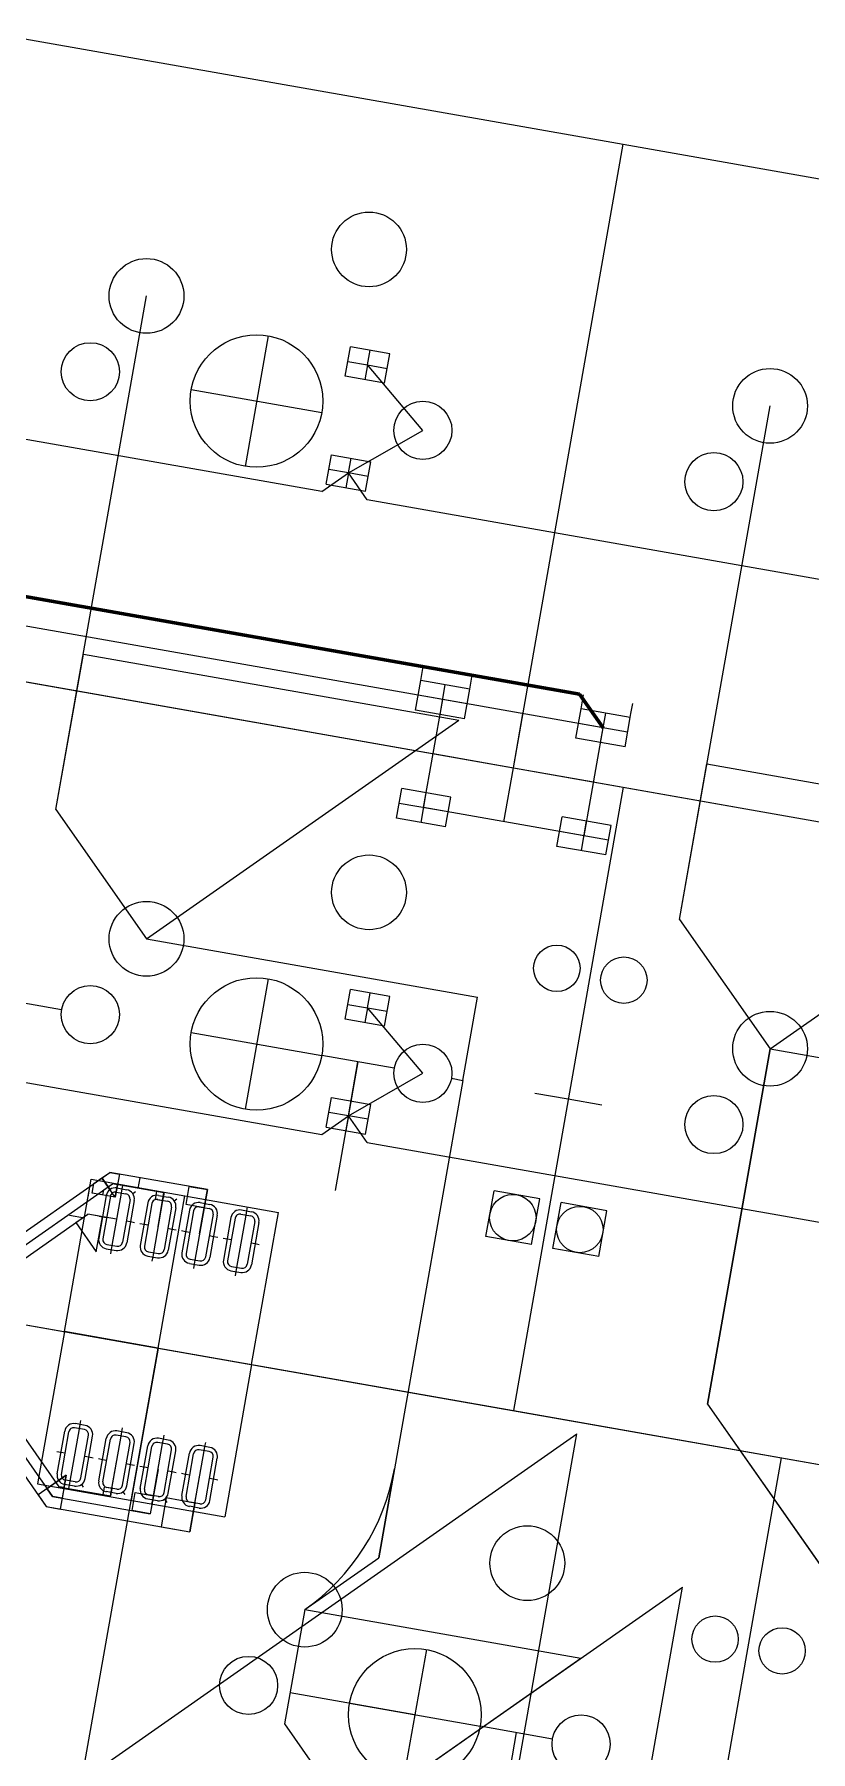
# Model space of a CAD drawing. Header units: millimetres. Extents: x -24 to 171, y -122 to 11.
# Drawn here: x 75.2 to 98.6, y -47.6 to 4 of the extents above; entities that cross this region are included whole.
import ezdxf

# ---------------------------------------------------------------- set-up
doc = ezdxf.new("R2010")
doc.units = ezdxf.units.MM
for name, color, linetype, lineweight, true_color in [('coponent footprints', 7, 'Continuous', 5, 0x000000), ('traces back 0.2mm', 94, 'Continuous', 20, 0x008000), ('traces back 0.6mm', 94, 'Continuous', 60, 0x008000), ('traces front 0.2mm', 14, 'Continuous', 20, 0x800000)]:
    doc.layers.add(name, color=color, linetype=linetype, lineweight=lineweight, true_color=true_color)
doc.layers.add('helplines', color=4, linetype='Continuous', true_color=0x00ffff)
doc.layers.add('helplines curves', color=3, linetype='Continuous', true_color=0x00ff00)

msp = doc.modelspace()

# ---------------------------------------------------------------- linework, layer by layer
at = {"layer": 'coponent footprints'}
for p, q in [((74.167, 4.047), (92.927, 0.739)), ((89.619, -18.021), (92.927, 0.739)), ((92.927, 0.739), (111.688, -2.569)), ((82.239, -5.024), (81.547, -8.951)), ((84.563, -6.239), (84.719, -5.353)), ((85.901, -5.561), (84.719, -5.353)), ((85.745, -6.448), (85.901, -5.561)), ((79.929, -6.641), (83.857, -7.333)), ((85.745, -6.448), (84.563, -6.239)), ((83.99, -9.489), (84.146, -8.603)), ((84.146, -8.603), (85.328, -8.811)), ((85.172, -9.698), (85.328, -8.811)), ((83.99, -9.489), (85.172, -9.698)), ((70.859, -14.713), (89.619, -18.021)), ((74.167, -15.297), (92.927, -18.605)), ((86.676, -16.284), (86.833, -15.398)), ((88.31, -15.658), (86.833, -15.398)), ((88.232, -16.101), (86.754, -15.841)), ((86.92, -19.221), (87.493, -15.971)), ((87.415, -16.414), (87.571, -15.528)), ((92.319, -16.822), (87.493, -15.971)), ((88.153, -16.545), (88.31, -15.658)), ((88.153, -16.545), (86.676, -16.284)), ((91.502, -17.135), (91.658, -16.249)), ((93.135, -16.509), (91.658, -16.249)), ((92.24, -17.265), (92.397, -16.379)), ((92.979, -17.395), (93.135, -16.509)), ((93.057, -16.952), (91.58, -16.692)), ((91.746, -20.072), (92.319, -16.822)), ((92.979, -17.395), (91.502, -17.135)), ((89.619, -18.021), (108.38, -21.329)), ((86.103, -19.534), (86.26, -18.648)), ((87.659, -19.351), (86.181, -19.091)), ((87.737, -18.908), (86.26, -18.648)), ((86.842, -19.664), (86.998, -18.778)), ((87.58, -19.794), (87.737, -18.908)), ((92.927, -18.605), (89.619, -37.365)), ((92.927, -18.605), (111.688, -21.913)), ((87.58, -19.794), (86.103, -19.534)), ((91.746, -20.072), (86.92, -19.221)), ((90.929, -20.385), (91.085, -19.498)), ((92.562, -19.759), (91.085, -19.498)), ((91.667, -20.515), (91.824, -19.629)), ((92.484, -20.202), (91.007, -19.942)), ((92.406, -20.645), (92.562, -19.759)), ((92.406, -20.645), (90.929, -20.385)), ((82.239, -24.367), (81.547, -28.295)), ((84.563, -25.583), (84.719, -24.697)), ((85.901, -24.905), (84.719, -24.697)), ((85.745, -25.792), (85.901, -24.905)), ((85.745, -25.792), (84.563, -25.583)), ((79.929, -25.985), (83.857, -26.677)), ((86.034, -27.061), (83.857, -26.677)), ((84.945, -26.869), (84.262, -30.743)), ((90.265, -27.807), (91.273, -27.985)), ((83.99, -28.833), (84.146, -27.947)), ((84.146, -27.947), (85.328, -28.155)), ((85.172, -29.042), (85.328, -28.155)), ((91.273, -27.985), (92.281, -28.163)), ((91.273, -27.985), (92.281, -28.163)), ((83.99, -28.833), (85.172, -29.042)), ((77.496, -30.912), (77.27, -32.192)), ((77.817, -30.816), (77.539, -32.392)), ((77.669, -30.79), (77.965, -30.843)), ((88.795, -32.126), (89.037, -30.75)), ((90.413, -30.993), (89.037, -30.75)), ((90.17, -32.369), (90.413, -30.993)), ((78.087, -31.016), (77.861, -32.297)), ((78.746, -31.133), (78.521, -32.413)), ((79.068, -31.037), (78.79, -32.613)), ((78.92, -31.011), (79.216, -31.063)), ((79.337, -31.237), (79.112, -32.517)), ((79.997, -31.353), (79.771, -32.633)), ((80.319, -31.258), (80.041, -32.833)), ((80.171, -31.231), (80.466, -31.284)), ((80.588, -31.457), (80.362, -32.738)), ((81.569, -31.478), (81.291, -33.054)), ((81.422, -31.452), (81.717, -31.504)), ((90.81, -32.482), (91.053, -31.106)), ((92.429, -31.348), (91.053, -31.106)), ((92.186, -32.724), (92.429, -31.348)), ((81.248, -31.574), (81.022, -32.854)), ((81.839, -31.678), (81.613, -32.958)), ((60.169, -32.172), (78.929, -35.48)), ((77.392, -32.366), (77.687, -32.418)), ((90.17, -32.369), (88.795, -32.126)), ((92.186, -32.724), (90.81, -32.482)), ((78.642, -32.587), (78.938, -32.639)), ((79.893, -32.807), (80.188, -32.859)), ((81.144, -33.028), (81.439, -33.08)), ((70.859, -34.057), (89.619, -37.365)), ((75.621, -54.241), (78.929, -35.48)), ((78.929, -35.48), (97.69, -38.788)), ((89.619, -37.365), (108.38, -40.673)), ((76.02, -39.283), (76.245, -38.003)), ((76.289, -39.483), (76.567, -37.907)), ((76.715, -37.933), (76.419, -37.881)), ((76.611, -39.387), (76.836, -38.107)), ((77.27, -39.503), (77.496, -38.223)), ((77.54, -39.703), (77.818, -38.128)), ((77.965, -38.154), (77.67, -38.102)), ((77.861, -39.608), (78.087, -38.327)), ((78.521, -39.724), (78.747, -38.444)), ((78.79, -39.924), (79.068, -38.348)), ((79.216, -38.374), (78.921, -38.322)), ((79.112, -39.828), (79.338, -38.548)), ((79.772, -39.945), (79.998, -38.664)), ((80.041, -40.144), (80.319, -38.569)), ((80.467, -38.595), (80.171, -38.543)), ((80.363, -40.049), (80.588, -38.768)), ((94.382, -57.549), (97.69, -38.788)), ((97.69, -38.788), (116.45, -42.096)), ((76.437, -39.509), (76.141, -39.457)), ((77.687, -39.729), (77.392, -39.677)), ((78.938, -39.95), (78.643, -39.898)), ((80.189, -40.17), (79.893, -40.118)), ((87.002, -44.551), (86.309, -48.478)), ((84.692, -46.168), (88.619, -46.861)), ((90.797, -47.245), (88.619, -46.861)), ((89.708, -47.053), (89.025, -50.926))]:
    msp.add_line(p, q, dxfattribs=at)
for centre, radius in [((85.277, -2.425), 1.125), ((78.582, -3.824), 1.125), ((81.893, -6.987), 1.994), ((76.89, -6.105), 0.875), ((97.343, -7.132), 1.125), ((86.896, -7.869), 0.875), ((95.651, -9.413), 0.875), ((85.277, -21.769), 1.125), ((78.582, -23.168), 1.125), ((90.927, -24.055), 0.698), ((92.943, -24.411), 0.698), ((76.89, -25.449), 0.875), ((81.893, -26.331), 1.994), ((97.343, -26.476), 1.125), ((86.896, -27.213), 0.875), ((95.651, -28.757), 0.875), ((95.651, -28.757), 0.875), ((89.604, -31.559), 0.698), ((91.62, -31.915), 0.698), ((90.039, -41.953), 1.125), ((83.344, -43.352), 1.125), ((95.689, -44.239), 0.698), ((97.705, -44.594), 0.698), ((81.653, -45.633), 0.875), ((86.655, -46.515), 1.994), ((91.658, -47.397), 0.875)]:
    msp.add_circle(centre, radius, dxfattribs=at)
for centre, start, end in [((77.643, -30.938), 80, 170), ((77.939, -30.99), 350, 80), ((78.894, -31.159), 80, 170), ((79.19, -31.211), 350, 80), ((80.145, -31.379), 80, 170), ((80.44, -31.431), 350, 80), ((81.396, -31.6), 80, 170), ((81.691, -31.652), 350, 80), ((77.418, -32.218), 170, 260), ((77.713, -32.27), 260, 350), ((78.668, -32.439), 170, 260), ((78.964, -32.491), 260, 350), ((79.919, -32.659), 170, 260), ((80.215, -32.712), 260, 350), ((81.17, -32.88), 170, 260), ((81.465, -32.932), 260, 350), ((76.393, -38.029), 80, 170), ((76.689, -38.081), 350, 80), ((77.644, -38.249), 80, 170), ((77.939, -38.301), 350, 80), ((78.895, -38.47), 80, 170), ((79.19, -38.522), 350, 80), ((80.145, -38.69), 80, 170), ((80.441, -38.742), 350, 80), ((76.167, -39.309), 170, 260), ((76.463, -39.361), 260, 350), ((77.418, -39.53), 170, 260), ((77.714, -39.582), 260, 350), ((78.669, -39.75), 170, 260), ((78.964, -39.802), 260, 350), ((79.92, -39.971), 170, 260), ((80.215, -40.023), 260, 350)]:
    msp.add_arc(centre, 0.15, start, end, dxfattribs=at)
at = {"layer": 'helplines'}
for p, q in [((85.232, -5.9), (85.31, -5.457)), ((84.641, -5.796), (85.232, -5.9)), ((85.232, -5.9), (85.154, -6.344)), ((85.232, -5.9), (85.823, -6.005)), ((86.896, -7.869), (85.232, -5.9)), ((84.659, -9.15), (86.896, -7.869)), ((84.659, -9.15), (84.737, -8.707)), ((84.659, -9.15), (84.068, -9.046)), ((84.659, -9.15), (84.581, -9.593)), ((85.25, -9.255), (84.659, -9.15)), ((86.855, -15.273), (86.907, -14.977)), ((86.833, -15.398), (86.855, -15.273)), ((88.332, -15.533), (88.384, -15.238)), ((88.31, -15.658), (88.332, -15.533)), ((91.68, -16.124), (91.732, -15.828)), ((89.619, -18.021), (89.906, -16.397)), ((91.658, -16.249), (91.68, -16.124)), ((93.135, -16.509), (93.157, -16.384)), ((93.157, -16.384), (93.209, -16.089)), ((87.206, -17.596), (89.619, -18.021)), ((89.333, -19.646), (89.619, -18.021)), ((89.619, -18.021), (92.032, -18.447)), ((72.513, -24.677), (76.028, -25.297)), ((85.232, -25.244), (85.31, -24.801)), ((84.641, -25.14), (85.232, -25.244)), ((85.232, -25.244), (85.154, -25.688)), ((85.232, -25.244), (85.823, -25.349)), ((86.896, -27.213), (85.232, -25.244)), ((84.659, -28.494), (86.896, -27.213)), ((87.757, -27.365), (88.102, -27.426)), ((84.659, -28.494), (84.068, -28.39)), ((84.659, -28.494), (84.737, -28.051)), ((84.659, -28.494), (84.581, -28.937)), ((85.25, -28.598), (84.659, -28.494)), ((76.113, -34.984), (76.92, -30.404)), ((76.828, -30.926), (76.92, -30.404)), ((76.92, -30.404), (82.553, -31.398)), ((77.24, -30.361), (77.427, -30.629)), ((78.331, -30.677), (78.388, -30.355)), ((77.371, -30.89), (77.145, -32.17)), ((77.427, -30.629), (77.485, -30.711)), ((77.691, -30.665), (77.987, -30.717)), ((77.839, -30.691), (77.817, -30.816)), ((77.857, -30.593), (77.839, -30.691)), ((78.166, -30.831), (78.248, -30.774)), ((78.929, -35.48), (79.737, -30.901)), ((78.942, -30.886), (79.238, -30.938)), ((79.09, -30.912), (79.068, -31.037)), ((79.112, -30.787), (79.09, -30.912)), ((79.416, -31.052), (79.498, -30.995)), ((76.263, -31.482), (76.716, -31.562)), ((77.159, -31.513), (77.258, -31.53)), ((78.212, -31.038), (77.986, -32.319)), ((78.621, -31.111), (78.396, -32.391)), ((79.462, -31.259), (79.237, -32.539)), ((79.872, -31.331), (79.646, -32.611)), ((80.193, -31.106), (80.488, -31.158)), ((80.341, -31.132), (80.319, -31.258)), ((80.363, -31.007), (80.341, -31.132)), ((80.713, -31.479), (80.487, -32.76)), ((81.444, -31.327), (81.739, -31.379)), ((81.591, -31.353), (81.569, -31.478)), ((81.613, -31.228), (81.591, -31.353)), ((81.746, -35.977), (82.553, -31.398)), ((77.258, -31.53), (77.383, -31.552)), ((77.974, -31.656), (78.099, -31.678)), ((78.099, -31.678), (78.224, -31.701)), ((78.383, -31.729), (78.508, -31.751)), ((78.508, -31.751), (78.634, -31.773)), ((79.224, -31.877), (79.349, -31.899)), ((79.349, -31.899), (79.475, -31.921)), ((79.634, -31.949), (79.759, -31.971)), ((79.759, -31.971), (79.884, -31.993)), ((81.123, -31.552), (80.897, -32.832)), ((81.964, -31.7), (81.738, -32.98)), ((77.37, -32.491), (77.665, -32.543)), ((77.517, -32.517), (77.495, -32.642)), ((77.539, -32.392), (77.517, -32.517)), ((80.475, -32.097), (80.6, -32.12)), ((80.6, -32.12), (80.725, -32.142)), ((80.885, -32.17), (81.01, -32.192)), ((81.01, -32.192), (81.135, -32.214)), ((81.726, -32.318), (81.851, -32.34)), ((81.851, -32.34), (81.976, -32.362)), ((78.62, -32.712), (78.916, -32.764)), ((78.768, -32.738), (78.746, -32.863)), ((78.79, -32.613), (78.768, -32.738)), ((79.871, -32.932), (80.166, -32.984)), ((80.019, -32.958), (79.997, -33.083)), ((80.041, -32.833), (80.019, -32.958)), ((81.291, -33.054), (81.269, -33.179)), ((81.122, -33.153), (81.417, -33.205)), ((81.269, -33.179), (81.247, -33.304)), ((76.113, -34.984), (75.305, -39.563)), ((78.929, -35.48), (76.113, -34.984)), ((78.929, -35.48), (78.122, -40.06)), ((78.929, -35.48), (81.746, -35.977)), ((81.746, -35.977), (80.938, -40.556)), ((76.589, -37.782), (76.611, -37.657)), ((75.895, -39.261), (76.12, -37.981)), ((76.737, -37.808), (76.441, -37.756)), ((76.567, -37.907), (76.589, -37.782)), ((76.736, -39.409), (76.961, -38.129)), ((77.145, -39.481), (77.371, -38.201)), ((77.987, -38.029), (77.692, -37.976)), ((77.818, -38.128), (77.84, -38.003)), ((77.84, -38.003), (77.862, -37.877)), ((79.238, -38.249), (78.943, -38.197)), ((79.068, -38.348), (79.09, -38.223)), ((79.09, -38.223), (79.112, -38.098)), ((76.007, -38.621), (75.882, -38.599)), ((76.133, -38.643), (76.007, -38.621)), ((76.848, -38.769), (76.723, -38.747)), ((77.986, -39.63), (78.212, -38.349)), ((78.396, -39.702), (78.622, -38.422)), ((79.237, -39.85), (79.463, -38.57)), ((79.647, -39.922), (79.872, -38.642)), ((80.489, -38.47), (80.193, -38.418)), ((80.319, -38.569), (80.341, -38.444)), ((80.341, -38.444), (80.363, -38.319)), ((76.974, -38.791), (76.848, -38.769)), ((77.258, -38.841), (77.133, -38.819)), ((77.383, -38.863), (77.258, -38.841)), ((78.099, -38.99), (77.974, -38.968)), ((78.224, -39.012), (78.099, -38.99)), ((78.509, -39.062), (78.384, -39.04)), ((78.634, -39.084), (78.509, -39.062)), ((79.35, -39.21), (79.225, -39.188)), ((79.475, -39.232), (79.35, -39.21)), ((79.76, -39.282), (79.635, -39.26)), ((80.488, -40.071), (80.713, -38.791)), ((75.305, -39.563), (80.938, -40.556)), ((75.859, -39.525), (75.94, -39.468)), ((76.415, -39.634), (76.119, -39.582)), ((76.25, -39.706), (76.267, -39.608)), ((76.267, -39.608), (76.289, -39.483)), ((76.622, -39.588), (76.679, -39.67)), ((77.518, -39.828), (77.54, -39.703)), ((79.885, -39.304), (79.76, -39.282)), ((80.601, -39.431), (80.476, -39.409)), ((80.726, -39.453), (80.601, -39.431)), ((77.665, -39.854), (77.37, -39.802)), ((77.496, -39.953), (77.518, -39.828)), ((77.872, -39.809), (77.93, -39.89)), ((78.916, -40.075), (78.621, -40.023)), ((78.746, -40.174), (78.768, -40.049)), ((78.768, -40.049), (78.79, -39.924)), ((79.123, -40.029), (79.196, -40.133)), ((80.167, -40.295), (79.871, -40.243)), ((79.997, -40.395), (80.019, -40.269)), ((80.019, -40.269), (80.041, -40.144))]:
    msp.add_line(p, q, dxfattribs=at)
for centre, start, end in [((77.643, -30.938), 80, 170), ((77.939, -30.99), 350, 80), ((78.894, -31.159), 80, 170), ((79.19, -31.211), 350, 80), ((80.145, -31.379), 80, 170), ((80.44, -31.431), 350, 80), ((81.396, -31.6), 80, 170), ((81.691, -31.652), 350, 80), ((77.418, -32.218), 170, 260), ((77.713, -32.27), 260, 350), ((78.668, -32.439), 170, 260), ((78.964, -32.491), 260, 350), ((79.919, -32.659), 170, 260), ((80.215, -32.712), 260, 350), ((81.17, -32.88), 170, 260), ((81.465, -32.932), 260, 350), ((76.393, -38.029), 80, 170), ((76.689, -38.081), 350, 80), ((77.644, -38.249), 80, 170), ((77.939, -38.301), 350, 80), ((78.895, -38.47), 80, 170), ((79.19, -38.522), 350, 80), ((80.145, -38.69), 80, 170), ((80.441, -38.742), 350, 80), ((76.167, -39.309), 170, 260), ((76.463, -39.361), 260, 350), ((77.418, -39.53), 170, 260), ((77.714, -39.582), 260, 350), ((78.669, -39.75), 170, 260), ((78.964, -39.802), 260, 350), ((79.92, -39.971), 170, 260), ((80.215, -40.023), 260, 350)]:
    msp.add_arc(centre, 0.277, start, end, dxfattribs=at)
at = {"layer": 'helplines curves'}
for p, q in [((75.857, -19.277), (76.682, -14.599)), ((76.682, -14.599), (87.976, -16.59)), ((78.582, -23.168), (87.976, -16.59)), ((94.618, -22.585), (95.443, -17.907)), ((95.443, -17.907), (106.737, -19.898)), ((75.857, -19.277), (78.582, -23.168)), ((97.343, -26.476), (106.737, -19.898)), ((94.618, -22.585), (97.343, -26.476)), ((97.343, -26.476), (95.458, -37.166)), ((97.343, -26.476), (123.151, -31.027)), ((77.001, -30.529), (77.24, -30.361)), ((77.24, -30.361), (77.478, -30.194)), ((77.643, -30.938), (77.24, -30.361)), ((77.478, -30.194), (77.766, -30.245)), ((77.766, -30.245), (77.643, -30.938)), ((76.95, -30.816), (77.001, -30.529)), ((77.643, -30.938), (76.95, -30.816)), ((77.272, -30.873), (77.299, -30.719)), ((77.299, -30.719), (77.427, -30.629)), ((77.427, -30.629), (77.555, -30.54)), ((77.709, -30.567), (77.555, -30.54)), ((77.643, -30.938), (77.709, -30.567)), ((78.884, -30.774), (78.844, -30.998)), ((78.844, -30.998), (79.068, -31.037)), ((79.107, -30.813), (78.884, -30.774)), ((79.068, -31.037), (79.107, -30.813)), ((79.773, -31.161), (79.869, -30.616)), ((79.869, -30.616), (80.415, -30.712)), ((80.415, -30.712), (80.319, -31.258)), ((76.457, -31.708), (76.821, -31.453)), ((77.258, -31.53), (76.821, -31.453)), ((80.319, -31.258), (79.773, -31.161)), ((76.457, -31.708), (77.072, -32.585)), ((77.072, -32.585), (77.258, -31.53)), ((95.458, -37.166), (101.684, -46.058)), ((70.496, -52.793), (91.531, -38.065)), ((87.072, -63.353), (91.531, -38.065)), ((85.569, -41.794), (86.04, -39.12)), ((76.167, -39.309), (75.323, -39.9)), ((76.167, -39.309), (75.591, -39.713)), ((75.758, -39.952), (75.591, -39.713)), ((75.859, -39.525), (76.167, -39.309)), ((75.859, -39.525), (75.948, -39.653)), ((76.102, -39.68), (75.948, -39.653)), ((76.167, -39.309), (75.988, -40.324)), ((76.167, -39.309), (76.045, -40.002)), ((76.102, -39.68), (76.167, -39.309)), ((76.102, -39.68), (76.167, -39.309)), ((76.119, -39.582), (76.102, -39.68)), ((77.277, -39.887), (77.316, -39.664)), ((77.54, -39.703), (77.316, -39.664)), ((77.54, -39.703), (77.5, -39.927)), ((75.323, -39.9), (75.568, -40.25)), ((75.568, -40.25), (75.988, -40.324)), ((76.045, -40.002), (75.758, -39.952)), ((77.277, -39.887), (77.5, -39.927)), ((78.149, -40.373), (78.245, -39.828)), ((78.245, -39.828), (78.79, -39.924)), ((78.79, -39.924), (78.694, -40.469)), ((79.174, -39.991), (79.021, -40.859)), ((80.041, -40.144), (79.174, -39.991)), ((80.041, -40.144), (79.888, -41.012)), ((78.694, -40.469), (78.149, -40.373)), ((79.021, -40.859), (79.888, -41.012)), ((83.344, -43.352), (85.569, -41.794)), ((84.741, -49.652), (94.706, -42.675)), ((92.593, -54.654), (94.706, -42.675)), ((83.344, -43.352), (82.738, -46.791)), ((83.344, -43.352), (91.648, -44.816)), ((84.741, -49.652), (91.648, -44.816)), ((86.655, -46.515), (82.903, -45.853)), ((82.738, -46.791), (84.741, -49.652))]:
    msp.add_line(p, q, dxfattribs=at)
msp.add_arc((79.584, -37.982), 6.555, 305, 350, dxfattribs=at)
at = {"layer": 'traces back 0.2mm'}
for p, q in [((83.855, -9.713), (66.461, -6.646)), ((83.855, -9.713), (84.659, -9.15)), ((85.222, -9.954), (84.659, -9.15)), ((102.616, -13.021), (85.222, -9.954)), ((87.493, -15.971), (58.047, -10.779)), ((85.222, -29.298), (84.659, -28.494)), ((85.222, -29.298), (102.616, -32.365)), ((71.044, -34.699), (77.478, -30.194)), ((80.415, -30.712), (77.478, -30.194)), ((71.036, -35.104), (77.555, -30.54)), ((79.107, -30.813), (77.555, -30.54)), ((78.929, -31.825), (79.107, -30.813)), ((80.18, -32.045), (80.415, -30.712)), ((71.028, -35.509), (76.821, -31.453)), ((77.678, -31.604), (76.821, -31.453)), ((73.655, -36.378), (75.948, -39.653)), ((73.393, -37.144), (75.568, -40.25)), ((73.524, -36.761), (75.758, -39.952)), ((77.5, -39.927), (77.679, -38.915)), ((78.929, -39.136), (78.694, -40.469)), ((75.948, -39.653), (77.5, -39.927)), ((79.888, -41.012), (80.18, -39.357)), ((75.568, -40.25), (79.888, -41.012)), ((75.758, -39.952), (78.694, -40.469))]:
    msp.add_line(p, q, dxfattribs=at)
at = {"layer": 'traces back 0.6mm'}
for p, q in [((91.607, -15.806), (54.086, -9.19)), ((92.319, -16.822), (91.607, -15.806))]:
    msp.add_line(p, q, dxfattribs=at)
at = {"layer": 'traces front 0.2mm'}
for p, q in [((75.857, -19.277), (78.582, -3.824)), ((94.618, -22.585), (97.343, -7.132)), ((75.857, -19.277), (78.582, -23.168)), ((94.618, -22.585), (97.343, -26.476)), ((78.582, -23.168), (88.543, -24.925)), ((88.102, -27.426), (88.543, -24.925)), ((66.461, -25.99), (83.855, -29.057)), ((84.659, -28.494), (84.945, -26.869)), ((95.458, -37.166), (97.343, -26.476)), ((88.102, -27.426), (85.569, -41.794)), ((83.855, -29.057), (84.659, -28.494)), ((95.458, -37.166), (102.105, -46.66)), ((83.344, -43.352), (85.569, -41.794)), ((83.344, -43.352), (82.738, -46.791)), ((82.738, -46.791), (87.631, -53.78))]:
    msp.add_line(p, q, dxfattribs=at)

doc.saveas('drawing.dxf')
